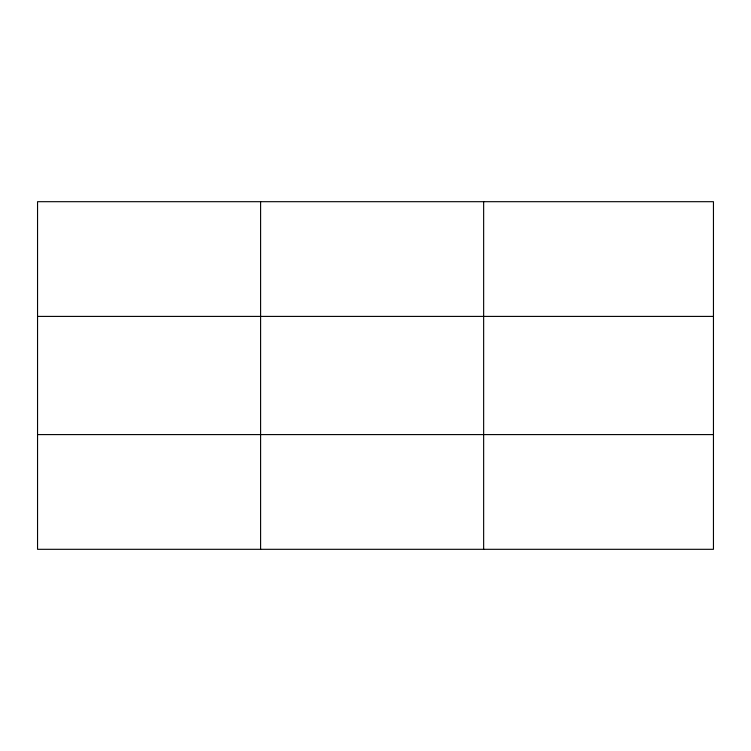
<?xml version="1.0" encoding="UTF-8"?>
<svg xmlns="http://www.w3.org/2000/svg" width="751" height="751" viewBox="0 0 751 751"><rect width="100%" height="100%" fill="white"/><g stroke="black" fill="none" stroke-linecap="round" stroke-linejoin="round"><path stroke-width="1.13" d="M260.597 549.31L260.597 201.69M483.644 549.31L483.644 201.69M713.45 434.594L713.45 549.31L37.55 549.31L37.55 201.69L713.45 201.69L713.45 434.594L37.55 434.594M37.55 316.406L713.45 316.406"/></g></svg>
